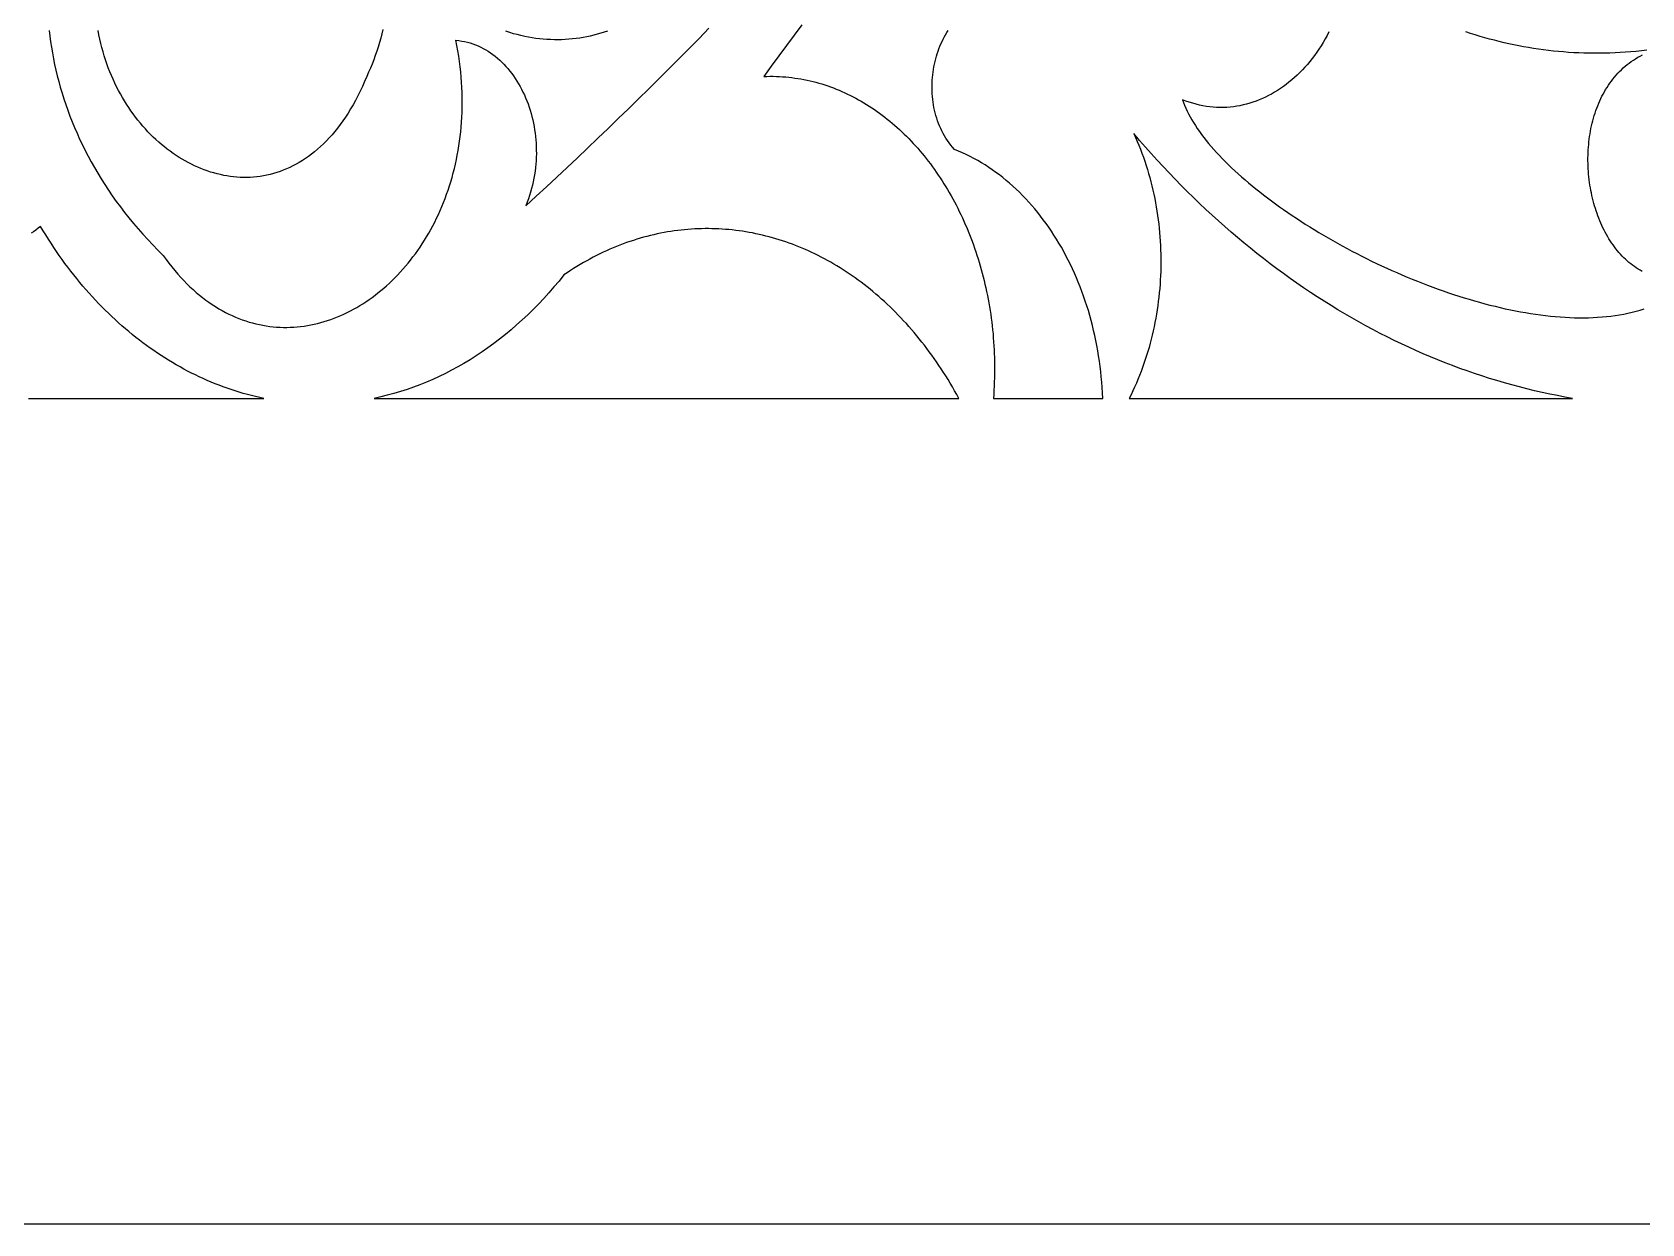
# Model space of a CAD drawing. Extents: x -4950 to -2150, y -1354 to 1346.
# Drawn here: x -3401.8 to -3060.5, y -1354.4 to -1101.7 of the extents above; entities that cross this region are included whole.
import ezdxf

# ---------------------------------------------------------------- set-up
doc = ezdxf.new("R2010")
doc.units = 0
doc.layers.add('LAYER_1', color=18, linetype='CONTINUOUS')

msp = doc.modelspace()

# ---------------------------------------------------------------- linework, layer by layer
at = {"layer": 'LAYER_1'}
for points in [[(-4949.84, -1354.38), (-2149.84, -1354.38), (-2149.84, 1345.62), (-4949.84, 1345.62)], [(-3075.18, -1179.38), (-3076.81, -1179.09), (-3078.42, -1178.79), (-3080.04, -1178.46), (-3081.65, -1178.11), (-3083.26, -1177.75), (-3084.86, -1177.36), (-3086.46, -1176.95), (-3088.06, -1176.53), (-3089.65, -1176.08), (-3091.24, -1175.62), (-3092.82, -1175.14), (-3094.4, -1174.63), (-3095.98, -1174.11), (-3097.55, -1173.57), (-3099.11, -1173.01), (-3100.67, -1172.43), (-3102.23, -1171.83), (-3103.78, -1171.21), (-3105.33, -1170.57), (-3106.87, -1169.92), (-3108.41, -1169.24), (-3109.94, -1168.55), (-3111.47, -1167.84), (-3112.99, -1167.11), (-3114.5, -1166.36), (-3116.01, -1165.59), (-3117.52, -1164.8), (-3119.01, -1164), (-3120.51, -1163.18), (-3121.99, -1162.33), (-3123.47, -1161.47), (-3124.95, -1160.6), (-3126.41, -1159.7), (-3127.87, -1158.79), (-3129.33, -1157.85), (-3130.78, -1156.9), (-3132.22, -1155.94), (-3133.65, -1154.95), (-3135.08, -1153.95), (-3136.5, -1152.92), (-3137.91, -1151.88), (-3139.32, -1150.83), (-3140.71, -1149.75), (-3142.11, -1148.66), (-3143.49, -1147.55), (-3144.86, -1146.43), (-3146.23, -1145.28), (-3147.59, -1144.12), (-3148.94, -1142.94), (-3150.29, -1141.75), (-3151.62, -1140.53), (-3152.95, -1139.31), (-3154.27, -1138.06), (-3155.58, -1136.8), (-3156.89, -1135.51), (-3158.18, -1134.22), (-3159.46, -1132.9), (-3160.74, -1131.57), (-3162.01, -1130.23), (-3163.27, -1128.86), (-3164.52, -1127.48), (-3165.75, -1126.09), (-3166.99, -1124.67), (-3168.21, -1123.24), (-3167.84, -1124.06), (-3167.48, -1124.89), (-3167.14, -1125.72), (-3166.81, -1126.56), (-3166.49, -1127.41), (-3166.18, -1128.26), (-3165.89, -1129.11), (-3165.61, -1129.97), (-3165.34, -1130.83), (-3165.08, -1131.7), (-3164.83, -1132.58), (-3164.6, -1133.45), (-3164.38, -1134.34), (-3164.17, -1135.22), (-3163.97, -1136.11), (-3163.79, -1137), (-3163.62, -1137.9), (-3163.46, -1138.79), (-3163.31, -1139.69), (-3163.17, -1140.6), (-3163.05, -1141.5), (-3162.94, -1142.41), (-3162.84, -1143.31), (-3162.75, -1144.22), (-3162.68, -1145.14), (-3162.62, -1146.05), (-3162.57, -1146.96), (-3162.53, -1147.87), (-3162.5, -1148.79), (-3162.49, -1149.7), (-3162.49, -1150.62), (-3162.5, -1151.53), (-3162.52, -1152.44), (-3162.55, -1153.36), (-3162.6, -1154.27), (-3162.66, -1155.18), (-3162.73, -1156.09), (-3162.81, -1157), (-3162.91, -1157.9), (-3163.02, -1158.81), (-3163.13, -1159.71), (-3163.27, -1160.61), (-3163.41, -1161.51), (-3163.56, -1162.4), (-3163.73, -1163.29), (-3163.91, -1164.18), (-3164.1, -1165.07), (-3164.31, -1165.95), (-3164.52, -1166.83), (-3164.75, -1167.7), (-3164.99, -1168.57), (-3165.24, -1169.43), (-3165.5, -1170.29), (-3165.78, -1171.15), (-3166.06, -1172), (-3166.36, -1172.84), (-3166.67, -1173.68), (-3167, -1174.52), (-3167.33, -1175.34), (-3167.68, -1176.16), (-3168.04, -1176.98), (-3168.41, -1177.79), (-3168.79, -1178.59), (-3169.19, -1179.38)], [(-3205.3, -1179.37), (-3205.75, -1178.56), (-3206.2, -1177.76), (-3206.66, -1176.96), (-3207.13, -1176.18), (-3207.6, -1175.4), (-3208.08, -1174.63), (-3208.56, -1173.87), (-3209.05, -1173.12), (-3209.54, -1172.38), (-3210.04, -1171.64), (-3210.54, -1170.92), (-3211.05, -1170.2), (-3211.57, -1169.49), (-3212.09, -1168.79), (-3212.62, -1168.11), (-3213.15, -1167.43), (-3213.69, -1166.75), (-3214.23, -1166.09), (-3214.77, -1165.44), (-3215.32, -1164.79), (-3215.88, -1164.16), (-3216.44, -1163.53), (-3217.01, -1162.92), (-3217.58, -1162.31), (-3218.15, -1161.71), (-3218.73, -1161.12), (-3219.31, -1160.54), (-3219.9, -1159.97), (-3220.49, -1159.41), (-3221.09, -1158.85), (-3221.69, -1158.31), (-3222.3, -1157.78), (-3222.9, -1157.25), (-3223.52, -1156.74), (-3224.13, -1156.23), (-3224.75, -1155.74), (-3225.38, -1155.25), (-3226.01, -1154.77), (-3226.64, -1154.3), (-3227.27, -1153.85), (-3227.91, -1153.4), (-3228.55, -1152.96), (-3229.2, -1152.53), (-3229.84, -1152.11), (-3230.5, -1151.7), (-3231.15, -1151.3), (-3231.81, -1150.9), (-3232.47, -1150.52), (-3233.13, -1150.15), (-3233.8, -1149.79), (-3234.47, -1149.43), (-3235.14, -1149.09), (-3235.81, -1148.76), (-3236.49, -1148.44), (-3237.17, -1148.12), (-3237.85, -1147.82), (-3238.54, -1147.52), (-3239.22, -1147.24), (-3239.91, -1146.97), (-3240.6, -1146.7), (-3241.3, -1146.45), (-3241.99, -1146.2), (-3242.69, -1145.97), (-3243.39, -1145.75), (-3244.09, -1145.53), (-3244.79, -1145.33), (-3245.5, -1145.13), (-3246.2, -1144.95), (-3246.91, -1144.77), (-3247.62, -1144.61), (-3248.33, -1144.46), (-3249.04, -1144.31), (-3249.76, -1144.18), (-3250.47, -1144.06), (-3251.19, -1143.95), (-3251.91, -1143.84), (-3252.62, -1143.75), (-3253.34, -1143.67), (-3254.06, -1143.6), (-3254.78, -1143.54), (-3255.5, -1143.49), (-3256.23, -1143.44), (-3256.95, -1143.41), (-3257.67, -1143.4), (-3258.4, -1143.39), (-3259.12, -1143.39), (-3259.85, -1143.4), (-3260.57, -1143.42), (-3261.3, -1143.46), (-3262.02, -1143.5), (-3262.75, -1143.55), (-3263.47, -1143.62), (-3264.2, -1143.69), (-3264.92, -1143.78), (-3265.65, -1143.88), (-3266.37, -1143.98), (-3267.1, -1144.1), (-3267.82, -1144.23), (-3268.54, -1144.37), (-3269.27, -1144.52), (-3269.99, -1144.68), (-3270.71, -1144.85), (-3271.43, -1145.04), (-3272.15, -1145.23), (-3272.87, -1145.44), (-3273.59, -1145.65), (-3274.31, -1145.88), (-3275.03, -1146.11), (-3275.74, -1146.36), (-3276.46, -1146.62), (-3277.17, -1146.89), (-3277.88, -1147.17), (-3278.59, -1147.47), (-3279.3, -1147.77), (-3280.01, -1148.09), (-3280.71, -1148.41), (-3281.42, -1148.75), (-3282.12, -1149.1), (-3282.82, -1149.46), (-3283.52, -1149.83), (-3284.21, -1150.21), (-3284.91, -1150.6), (-3285.6, -1151.01), (-3286.29, -1151.42), (-3286.98, -1151.85), (-3287.67, -1152.29), (-3288.35, -1152.74), (-3289.03, -1153.2), (-3290.08, -1154.5), (-3291.15, -1155.76), (-3292.23, -1157), (-3293.33, -1158.21), (-3294.44, -1159.39), (-3295.58, -1160.54), (-3296.72, -1161.66), (-3297.88, -1162.75), (-3299.06, -1163.81), (-3300.25, -1164.84), (-3301.45, -1165.84), (-3302.67, -1166.81), (-3303.9, -1167.74), (-3305.14, -1168.65), (-3306.4, -1169.52), (-3307.67, -1170.37), (-3308.94, -1171.18), (-3310.24, -1171.96), (-3311.54, -1172.7), (-3312.85, -1173.42), (-3314.17, -1174.1), (-3315.5, -1174.75), (-3316.85, -1175.36), (-3318.2, -1175.95), (-3319.56, -1176.5), (-3320.93, -1177.01), (-3322.3, -1177.49), (-3323.69, -1177.94), (-3325.08, -1178.35), (-3326.48, -1178.73), (-3327.88, -1179.08), (-3329.29, -1179.38)]]:
    msp.add_lwpolyline(points, close=True, dxfattribs=at)
for points in [[(-3398.18, -1101.36), (-3398.04, -1102.55), (-3397.88, -1103.75), (-3397.69, -1104.94), (-3397.49, -1106.14), (-3397.27, -1107.35), (-3397.02, -1108.56), (-3396.75, -1109.77), (-3396.46, -1110.98), (-3396.15, -1112.2), (-3395.81, -1113.41), (-3395.45, -1114.63), (-3395.07, -1115.85), (-3394.66, -1117.07), (-3394.23, -1118.29), (-3393.78, -1119.51), (-3393.3, -1120.73), (-3392.8, -1121.95), (-3392.27, -1123.17), (-3391.72, -1124.39), (-3391.14, -1125.6), (-3390.54, -1126.82), (-3389.91, -1128.03), (-3389.26, -1129.24), (-3388.58, -1130.45), (-3387.87, -1131.65), (-3387.14, -1132.85), (-3386.38, -1134.05), (-3385.59, -1135.24), (-3384.78, -1136.43), (-3383.94, -1137.61), (-3383.07, -1138.79), (-3382.18, -1139.96), (-3381.26, -1141.12), (-3380.3, -1142.28), (-3379.32, -1143.44), (-3378.32, -1144.58), (-3377.28, -1145.72), (-3376.21, -1146.85), (-3375.12, -1147.98), (-3373.99, -1149.09), (-3373.39, -1149.93), (-3372.78, -1150.74), (-3372.16, -1151.52), (-3371.54, -1152.28), (-3370.91, -1153.01), (-3370.27, -1153.72), (-3369.63, -1154.4), (-3368.98, -1155.06), (-3368.33, -1155.7), (-3367.66, -1156.31), (-3367, -1156.9), (-3366.33, -1157.46), (-3365.65, -1158), (-3364.97, -1158.52), (-3364.29, -1159.01), (-3363.6, -1159.48), (-3362.9, -1159.93), (-3362.2, -1160.36), (-3361.5, -1160.76), (-3360.8, -1161.14), (-3360.09, -1161.5), (-3359.38, -1161.83), (-3358.66, -1162.15), (-3357.95, -1162.44), (-3357.23, -1162.71), (-3356.51, -1162.96), (-3355.79, -1163.19), (-3355.06, -1163.39), (-3354.34, -1163.58), (-3353.61, -1163.74), (-3352.88, -1163.88), (-3352.15, -1164.01), (-3351.42, -1164.11), (-3350.69, -1164.19), (-3349.96, -1164.25), (-3349.23, -1164.29), (-3348.5, -1164.32), (-3347.77, -1164.32), (-3347.05, -1164.3), (-3346.32, -1164.27), (-3345.59, -1164.21), (-3344.87, -1164.13), (-3344.14, -1164.04), (-3343.42, -1163.93), (-3342.7, -1163.8), (-3341.99, -1163.65), (-3341.27, -1163.48), (-3340.56, -1163.29), (-3339.85, -1163.09), (-3339.15, -1162.87), (-3338.44, -1162.63), (-3337.75, -1162.37), (-3337.05, -1162.1), (-3336.36, -1161.81), (-3335.67, -1161.5), (-3334.99, -1161.17), (-3334.31, -1160.83), (-3333.64, -1160.47), (-3332.97, -1160.1), (-3332.31, -1159.71), (-3331.66, -1159.3), (-3331.01, -1158.88), (-3330.36, -1158.44), (-3329.72, -1157.98), (-3329.09, -1157.51), (-3328.47, -1157.03), (-3327.85, -1156.53), (-3327.24, -1156.01), (-3326.63, -1155.48), (-3326.04, -1154.94), (-3325.45, -1154.38), (-3324.87, -1153.8), (-3324.3, -1153.22), (-3323.73, -1152.61), (-3323.18, -1152), (-3322.63, -1151.37), (-3322.09, -1150.72), (-3321.57, -1150.07), (-3321.05, -1149.39), (-3320.54, -1148.71), (-3320.04, -1148.01), (-3319.55, -1147.3), (-3319.08, -1146.58), (-3318.61, -1145.85), (-3318.15, -1145.1), (-3317.71, -1144.34), (-3317.27, -1143.57), (-3316.85, -1142.79), (-3316.44, -1141.99), (-3316.04, -1141.18), (-3315.65, -1140.37), (-3315.28, -1139.54), (-3314.92, -1138.7), (-3314.57, -1137.84), (-3314.23, -1136.98), (-3313.91, -1136.11), (-3313.6, -1135.23), (-3313.31, -1134.33), (-3313.03, -1133.43), (-3312.76, -1132.51), (-3312.51, -1131.59), (-3312.27, -1130.65), (-3312.05, -1129.71), (-3311.84, -1128.76), (-3311.65, -1127.8), (-3311.47, -1126.82), (-3311.31, -1125.84), (-3311.16, -1124.86), (-3311.03, -1123.86), (-3310.92, -1122.85), (-3310.82, -1121.84), (-3310.74, -1120.81), (-3310.68, -1119.78), (-3310.63, -1118.74), (-3310.6, -1117.7), (-3310.59, -1116.64), (-3310.6, -1115.58), (-3310.63, -1114.51), (-3310.67, -1113.44), (-3310.73, -1112.35), (-3310.82, -1111.27), (-3310.92, -1110.17), (-3311.04, -1109.07), (-3311.17, -1107.96), (-3311.33, -1106.84), (-3311.51, -1105.72), (-3311.71, -1104.59), (-3311.93, -1103.46), (-3311.31, -1103.52), (-3310.7, -1103.61), (-3310.1, -1103.72), (-3309.5, -1103.86), (-3308.92, -1104.02), (-3308.34, -1104.21), (-3307.78, -1104.42), (-3307.22, -1104.65), (-3306.67, -1104.9), (-3306.13, -1105.17), (-3305.6, -1105.47), (-3305.09, -1105.78), (-3304.58, -1106.12), (-3304.08, -1106.47), (-3303.59, -1106.85), (-3303.12, -1107.24), (-3302.65, -1107.65), (-3302.2, -1108.08), (-3301.76, -1108.53), (-3301.33, -1108.99), (-3300.91, -1109.47), (-3300.5, -1109.97), (-3300.11, -1110.48), (-3299.73, -1111), (-3299.36, -1111.54), (-3299, -1112.09), (-3298.66, -1112.66), (-3298.33, -1113.24), (-3298.02, -1113.83), (-3297.72, -1114.43), (-3297.43, -1115.05), (-3297.16, -1115.67), (-3296.9, -1116.31), (-3296.65, -1116.96), (-3296.42, -1117.61), (-3296.21, -1118.28), (-3296.01, -1118.95), (-3295.83, -1119.63), (-3295.66, -1120.32), (-3295.51, -1121.01), (-3295.37, -1121.71), (-3295.25, -1122.42), (-3295.15, -1123.14), (-3295.06, -1123.85), (-3294.99, -1124.58), (-3294.94, -1125.3), (-3294.9, -1126.03), (-3294.89, -1126.77), (-3294.88, -1127.5), (-3294.9, -1128.24), (-3294.94, -1128.98), (-3294.99, -1129.72), (-3295.06, -1130.46), (-3295.16, -1131.21), (-3295.27, -1131.95), (-3295.4, -1132.69), (-3295.54, -1133.43), (-3295.71, -1134.17), (-3295.9, -1134.9), (-3296.11, -1135.63), (-3296.34, -1136.36), (-3296.58, -1137.09), (-3296.85, -1137.81), (-3297.14, -1138.53), (-3294.94, -1136.51), (-3292.74, -1134.49), (-3290.55, -1132.46), (-3288.37, -1130.41), (-3286.18, -1128.36), (-3284.01, -1126.3), (-3281.84, -1124.23), (-3279.67, -1122.16), (-3277.51, -1120.07), (-3275.35, -1117.97), (-3273.2, -1115.87), (-3271.05, -1113.76), (-3268.91, -1111.63), (-3266.78, -1109.5), (-3264.65, -1107.36), (-3262.52, -1105.21), (-3260.4, -1103.06), (-3258.29, -1100.89)], [(-3327.41, -1101.14), (-3327.64, -1102.08), (-3327.88, -1103.02), (-3328.14, -1103.95), (-3328.42, -1104.88), (-3328.72, -1105.79), (-3329.03, -1106.7), (-3329.36, -1107.6), (-3329.7, -1108.49), (-3330.07, -1109.37), (-3330.44, -1110.24), (-3330.84, -1111.1), (-3331.29, -1112.18), (-3331.76, -1113.23), (-3332.23, -1114.24), (-3332.72, -1115.23), (-3333.22, -1116.19), (-3333.74, -1117.11), (-3334.26, -1118.01), (-3334.79, -1118.88), (-3335.33, -1119.72), (-3335.89, -1120.53), (-3336.45, -1121.31), (-3337.02, -1122.06), (-3337.6, -1122.79), (-3338.19, -1123.48), (-3338.79, -1124.15), (-3339.39, -1124.8), (-3340.01, -1125.41), (-3340.63, -1126), (-3341.25, -1126.56), (-3341.89, -1127.09), (-3342.53, -1127.6), (-3343.18, -1128.08), (-3343.83, -1128.54), (-3344.49, -1128.97), (-3345.15, -1129.37), (-3345.82, -1129.75), (-3346.49, -1130.1), (-3347.17, -1130.43), (-3347.85, -1130.74), (-3348.54, -1131.01), (-3349.23, -1131.27), (-3349.92, -1131.5), (-3350.62, -1131.71), (-3351.31, -1131.89), (-3352.01, -1132.05), (-3352.71, -1132.19), (-3353.42, -1132.3), (-3354.12, -1132.39), (-3354.83, -1132.46), (-3355.53, -1132.51), (-3356.24, -1132.53), (-3356.95, -1132.53), (-3357.65, -1132.51), (-3358.36, -1132.47), (-3359.07, -1132.41), (-3359.77, -1132.32), (-3360.47, -1132.22), (-3361.17, -1132.09), (-3361.87, -1131.94), (-3362.57, -1131.78), (-3363.26, -1131.59), (-3363.95, -1131.38), (-3364.64, -1131.16), (-3365.32, -1130.91), (-3366, -1130.65), (-3366.68, -1130.36), (-3367.35, -1130.06), (-3368.02, -1129.74), (-3368.68, -1129.4), (-3369.33, -1129.04), (-3369.98, -1128.67), (-3370.63, -1128.27), (-3371.26, -1127.86), (-3371.9, -1127.44), (-3372.52, -1126.99), (-3373.14, -1126.53), (-3373.75, -1126.05), (-3374.35, -1125.56), (-3374.94, -1125.04), (-3375.53, -1124.52), (-3376.1, -1123.97), (-3376.67, -1123.41), (-3377.23, -1122.84), (-3377.77, -1122.25), (-3378.31, -1121.65), (-3378.84, -1121.03), (-3379.36, -1120.39), (-3379.86, -1119.75), (-3380.36, -1119.08), (-3380.84, -1118.41), (-3381.31, -1117.72), (-3381.77, -1117.02), (-3382.22, -1116.3), (-3382.65, -1115.57), (-3383.07, -1114.83), (-3383.48, -1114.07), (-3383.87, -1113.31), (-3384.25, -1112.53), (-3384.62, -1111.73), (-3384.97, -1110.93), (-3385.31, -1110.12), (-3385.63, -1109.29), (-3385.93, -1108.45), (-3386.22, -1107.61), (-3386.5, -1106.75), (-3386.75, -1105.88), (-3386.99, -1105), (-3387.22, -1104.11), (-3387.42, -1103.21), (-3387.61, -1102.3), (-3387.78, -1101.38)], [(-3279.78, -1101.49), (-3280.5, -1101.74), (-3281.23, -1101.97), (-3281.96, -1102.18), (-3282.7, -1102.37), (-3283.44, -1102.55), (-3284.19, -1102.71), (-3284.94, -1102.85), (-3285.7, -1102.97), (-3286.45, -1103.08), (-3287.21, -1103.17), (-3287.98, -1103.24), (-3288.75, -1103.3), (-3289.52, -1103.33), (-3290.29, -1103.35), (-3291.07, -1103.34), (-3291.85, -1103.32), (-3292.63, -1103.28), (-3293.41, -1103.22), (-3294.2, -1103.15), (-3294.99, -1103.05), (-3295.78, -1102.93), (-3296.57, -1102.79), (-3297.36, -1102.64), (-3298.15, -1102.46), (-3298.95, -1102.26), (-3299.74, -1102.05), (-3300.54, -1101.81), (-3301.34, -1101.55)], [(-3238.59, -1100.21), (-3240.23, -1102.37), (-3241.86, -1104.54), (-3243.47, -1106.72), (-3245.08, -1108.91), (-3246.67, -1111.12), (-3246, -1111.1), (-3245.33, -1111.09), (-3244.67, -1111.09), (-3244, -1111.11), (-3243.34, -1111.14), (-3242.68, -1111.17), (-3242.02, -1111.23), (-3241.37, -1111.29), (-3240.72, -1111.36), (-3240.07, -1111.45), (-3239.42, -1111.54), (-3238.78, -1111.65), (-3238.14, -1111.77), (-3237.5, -1111.9), (-3236.86, -1112.04), (-3236.23, -1112.2), (-3235.6, -1112.36), (-3234.98, -1112.53), (-3234.35, -1112.72), (-3233.73, -1112.91), (-3233.12, -1113.12), (-3232.5, -1113.34), (-3231.89, -1113.56), (-3231.29, -1113.8), (-3230.69, -1114.05), (-3230.09, -1114.3), (-3229.49, -1114.57), (-3228.9, -1114.85), (-3228.31, -1115.14), (-3227.73, -1115.43), (-3227.14, -1115.74), (-3226.57, -1116.06), (-3225.99, -1116.39), (-3225.43, -1116.72), (-3224.86, -1117.07), (-3224.3, -1117.42), (-3223.74, -1117.79), (-3223.19, -1118.16), (-3222.64, -1118.54), (-3222.1, -1118.93), (-3221.56, -1119.33), (-3221.03, -1119.74), (-3220.5, -1120.16), (-3219.97, -1120.59), (-3219.45, -1121.02), (-3218.93, -1121.47), (-3218.42, -1121.92), (-3217.91, -1122.38), (-3217.41, -1122.85), (-3216.91, -1123.33), (-3216.42, -1123.81), (-3215.93, -1124.31), (-3215.45, -1124.81), (-3214.98, -1125.32), (-3214.5, -1125.84), (-3214.04, -1126.36), (-3213.58, -1126.89), (-3213.12, -1127.44), (-3212.67, -1127.98), (-3212.23, -1128.54), (-3211.79, -1129.1), (-3211.35, -1129.67), (-3210.93, -1130.25), (-3210.5, -1130.83), (-3210.09, -1131.43), (-3209.68, -1132.02), (-3209.27, -1132.63), (-3208.87, -1133.24), (-3208.48, -1133.86), (-3208.09, -1134.49), (-3207.71, -1135.12), (-3207.34, -1135.76), (-3206.97, -1136.4), (-3206.61, -1137.05), (-3206.25, -1137.71), (-3205.9, -1138.37), (-3205.56, -1139.04), (-3205.22, -1139.72), (-3204.89, -1140.4), (-3204.57, -1141.09), (-3204.25, -1141.78), (-3203.94, -1142.48), (-3203.64, -1143.18), (-3203.35, -1143.89), (-3203.06, -1144.61), (-3202.77, -1145.33), (-3202.5, -1146.06), (-3202.23, -1146.79), (-3201.97, -1147.52), (-3201.72, -1148.27), (-3201.47, -1149.01), (-3201.23, -1149.76), (-3201, -1150.52), (-3200.78, -1151.28), (-3200.56, -1152.05), (-3200.35, -1152.82), (-3200.15, -1153.59), (-3199.95, -1154.37), (-3199.77, -1155.15), (-3199.59, -1155.94), (-3199.42, -1156.73), (-3199.26, -1157.53), (-3199.1, -1158.33), (-3198.95, -1159.13), (-3198.82, -1159.94), (-3198.68, -1160.75), (-3198.56, -1161.56), (-3198.45, -1162.38), (-3198.34, -1163.2), (-3198.24, -1164.03), (-3198.16, -1164.86), (-3198.07, -1165.69), (-3198, -1166.52), (-3197.94, -1167.36), (-3197.88, -1168.2), (-3197.84, -1169.05), (-3197.8, -1169.89), (-3197.77, -1170.74), (-3197.75, -1171.6), (-3197.74, -1172.45), (-3197.74, -1173.31), (-3197.74, -1174.17), (-3197.76, -1175.03), (-3197.79, -1175.9), (-3197.82, -1176.76), (-3197.86, -1177.63), (-3197.92, -1178.5), (-3197.98, -1179.38), (-3174.81, -1179.38), (-3174.86, -1178.23), (-3174.92, -1177.09), (-3175.01, -1175.96), (-3175.11, -1174.83), (-3175.22, -1173.71), (-3175.35, -1172.59), (-3175.5, -1171.48), (-3175.67, -1170.37), (-3175.85, -1169.28), (-3176.04, -1168.19), (-3176.26, -1167.1), (-3176.48, -1166.03), (-3176.73, -1164.96), (-3176.99, -1163.9), (-3177.26, -1162.85), (-3177.55, -1161.81), (-3177.85, -1160.77), (-3178.17, -1159.75), (-3178.5, -1158.73), (-3178.85, -1157.72), (-3179.21, -1156.73), (-3179.59, -1155.74), (-3179.98, -1154.76), (-3180.38, -1153.8), (-3180.8, -1152.84), (-3181.23, -1151.9), (-3181.67, -1150.96), (-3182.13, -1150.04), (-3182.6, -1149.13), (-3183.08, -1148.23), (-3183.58, -1147.35), (-3184.09, -1146.47), (-3184.61, -1145.61), (-3185.15, -1144.77), (-3185.69, -1143.93), (-3186.25, -1143.11), (-3186.82, -1142.3), (-3187.4, -1141.51), (-3188, -1140.73), (-3188.6, -1139.97), (-3189.22, -1139.22), (-3189.85, -1138.48), (-3190.49, -1137.76), (-3191.14, -1137.06), (-3191.8, -1136.37), (-3192.47, -1135.69), (-3193.16, -1135.04), (-3193.85, -1134.4), (-3194.55, -1133.77), (-3195.27, -1133.17), (-3195.99, -1132.58), (-3196.72, -1132), (-3197.47, -1131.45), (-3198.22, -1130.91), (-3198.98, -1130.39), (-3199.75, -1129.89), (-3200.53, -1129.41), (-3201.32, -1128.95), (-3202.12, -1128.51), (-3202.93, -1128.08), (-3203.74, -1127.68), (-3204.56, -1127.29), (-3205.4, -1126.93), (-3206.24, -1126.58), (-3206.63, -1126.13), (-3207.01, -1125.67), (-3207.37, -1125.2), (-3207.71, -1124.71), (-3208.04, -1124.22), (-3208.34, -1123.72), (-3208.63, -1123.2), (-3208.9, -1122.68), (-3209.16, -1122.16), (-3209.4, -1121.62), (-3209.62, -1121.08), (-3209.82, -1120.53), (-3210.01, -1119.98), (-3210.18, -1119.42), (-3210.33, -1118.86), (-3210.47, -1118.29), (-3210.59, -1117.72), (-3210.69, -1117.14), (-3210.78, -1116.56), (-3210.86, -1115.99), (-3210.92, -1115.4), (-3210.96, -1114.82), (-3210.99, -1114.24), (-3211, -1113.66), (-3211, -1113.07), (-3210.99, -1112.49), (-3210.96, -1111.91), (-3210.91, -1111.33), (-3210.86, -1110.76), (-3210.78, -1110.19), (-3210.7, -1109.62), (-3210.6, -1109.05), (-3210.48, -1108.49), (-3210.36, -1107.93), (-3210.22, -1107.38), (-3210.06, -1106.84), (-3209.9, -1106.3), (-3209.72, -1105.77), (-3209.53, -1105.25), (-3209.33, -1104.73), (-3209.11, -1104.22), (-3208.88, -1103.73), (-3208.64, -1103.24), (-3208.39, -1102.76), (-3208.13, -1102.29), (-3207.85, -1101.83), (-3207.57, -1101.39)], [(-3126.85, -1101.67), (-3127.25, -1102.43), (-3127.66, -1103.17), (-3128.09, -1103.91), (-3128.52, -1104.62), (-3128.98, -1105.32), (-3129.44, -1106), (-3129.92, -1106.67), (-3130.41, -1107.32), (-3130.91, -1107.95), (-3131.42, -1108.56), (-3131.95, -1109.16), (-3132.48, -1109.74), (-3133.03, -1110.3), (-3133.59, -1110.84), (-3134.15, -1111.36), (-3134.73, -1111.87), (-3135.32, -1112.35), (-3135.91, -1112.82), (-3136.51, -1113.26), (-3137.13, -1113.69), (-3137.75, -1114.1), (-3138.37, -1114.48), (-3139.01, -1114.85), (-3139.65, -1115.19), (-3140.3, -1115.52), (-3140.96, -1115.82), (-3141.62, -1116.1), (-3142.29, -1116.36), (-3142.96, -1116.59), (-3143.64, -1116.81), (-3144.33, -1117), (-3145.02, -1117.17), (-3145.71, -1117.32), (-3146.41, -1117.44), (-3147.11, -1117.54), (-3147.82, -1117.61), (-3148.52, -1117.67), (-3149.24, -1117.69), (-3149.95, -1117.7), (-3150.67, -1117.68), (-3151.39, -1117.63), (-3152.11, -1117.56), (-3152.83, -1117.46), (-3153.55, -1117.34), (-3154.27, -1117.19), (-3155, -1117.01), (-3155.72, -1116.81), (-3156.45, -1116.59), (-3157.17, -1116.33), (-3157.89, -1116.05), (-3157.69, -1116.64), (-3157.45, -1117.24), (-3157.2, -1117.84), (-3156.92, -1118.45), (-3156.62, -1119.06), (-3156.29, -1119.67), (-3155.94, -1120.29), (-3155.57, -1120.91), (-3155.17, -1121.53), (-3154.76, -1122.16), (-3154.32, -1122.79), (-3153.86, -1123.42), (-3153.38, -1124.06), (-3152.88, -1124.69), (-3152.35, -1125.33), (-3151.81, -1125.97), (-3151.25, -1126.61), (-3150.67, -1127.25), (-3150.07, -1127.89), (-3149.45, -1128.54), (-3148.82, -1129.18), (-3148.16, -1129.83), (-3147.49, -1130.47), (-3146.8, -1131.11), (-3146.1, -1131.76), (-3145.37, -1132.4), (-3144.64, -1133.04), (-3143.88, -1133.68), (-3143.11, -1134.32), (-3142.33, -1134.96), (-3141.53, -1135.6), (-3140.72, -1136.23), (-3139.89, -1136.86), (-3139.05, -1137.49), (-3138.19, -1138.12), (-3137.33, -1138.74), (-3136.45, -1139.36), (-3135.55, -1139.98), (-3134.65, -1140.59), (-3133.73, -1141.2), (-3132.81, -1141.81), (-3131.87, -1142.41), (-3130.92, -1143.01), (-3129.96, -1143.6), (-3128.99, -1144.19), (-3128.02, -1144.77), (-3127.03, -1145.34), (-3126.03, -1145.91), (-3125.03, -1146.48), (-3124.02, -1147.04), (-3123, -1147.59), (-3121.97, -1148.14), (-3120.94, -1148.68), (-3119.9, -1149.21), (-3118.85, -1149.73), (-3117.8, -1150.25), (-3116.74, -1150.76), (-3115.67, -1151.26), (-3114.6, -1151.76), (-3113.53, -1152.24), (-3112.45, -1152.72), (-3111.37, -1153.19), (-3110.28, -1153.65), (-3109.2, -1154.1), (-3108.1, -1154.54), (-3107.01, -1154.97), (-3105.92, -1155.39), (-3104.82, -1155.8), (-3103.72, -1156.2), (-3102.62, -1156.59), (-3101.52, -1156.97), (-3100.42, -1157.33), (-3099.31, -1157.69), (-3098.21, -1158.04), (-3097.11, -1158.37), (-3096.01, -1158.69), (-3094.92, -1159), (-3093.82, -1159.3), (-3092.73, -1159.58), (-3091.63, -1159.85), (-3090.54, -1160.11), (-3089.46, -1160.36), (-3088.38, -1160.59), (-3087.3, -1160.81), (-3086.22, -1161.01), (-3085.15, -1161.2), (-3084.09, -1161.37), (-3083.03, -1161.53), (-3081.97, -1161.68), (-3080.92, -1161.81), (-3079.88, -1161.93), (-3078.85, -1162.03), (-3077.82, -1162.11), (-3076.8, -1162.18), (-3075.78, -1162.23), (-3074.78, -1162.27), (-3073.78, -1162.28), (-3072.79, -1162.29), (-3071.81, -1162.27), (-3070.84, -1162.24), (-3069.88, -1162.19), (-3068.93, -1162.12), (-3067.99, -1162.03), (-3067.06, -1161.93), (-3066.14, -1161.81), (-3065.23, -1161.66), (-3064.34, -1161.5), (-3063.46, -1161.32), (-3062.58, -1161.12), (-3061.73, -1160.91), (-3060.88, -1160.67), (-3060.05, -1160.41)], [(-3059.43, -1105.56), (-3060.57, -1105.69), (-3061.7, -1105.81), (-3062.82, -1105.91), (-3063.95, -1105.99), (-3065.07, -1106.06), (-3066.18, -1106.12), (-3067.29, -1106.16), (-3068.4, -1106.19), (-3069.5, -1106.21), (-3070.6, -1106.21), (-3071.69, -1106.2), (-3072.78, -1106.17), (-3073.87, -1106.13), (-3074.95, -1106.08), (-3076.03, -1106.01), (-3077.1, -1105.93), (-3078.18, -1105.84), (-3079.24, -1105.73), (-3080.31, -1105.61), (-3081.37, -1105.48), (-3082.42, -1105.33), (-3083.48, -1105.17), (-3084.53, -1105), (-3085.57, -1104.82), (-3086.61, -1104.63), (-3087.65, -1104.42), (-3088.69, -1104.2), (-3089.72, -1103.96), (-3090.75, -1103.72), (-3091.77, -1103.46), (-3092.79, -1103.19), (-3093.81, -1102.91), (-3094.82, -1102.62), (-3095.83, -1102.32), (-3096.84, -1102), (-3097.85, -1101.68)], [(-3060.45, -1152.44), (-3060.87, -1152.21), (-3061.28, -1151.97), (-3061.69, -1151.71), (-3062.09, -1151.44), (-3062.48, -1151.15), (-3062.87, -1150.86), (-3063.25, -1150.55), (-3063.62, -1150.23), (-3063.98, -1149.89), (-3064.34, -1149.55), (-3064.69, -1149.19), (-3065.03, -1148.83), (-3065.36, -1148.45), (-3065.69, -1148.06), (-3066.01, -1147.67), (-3066.32, -1147.26), (-3066.62, -1146.84), (-3066.91, -1146.42), (-3067.2, -1145.98), (-3067.48, -1145.54), (-3067.75, -1145.09), (-3068.01, -1144.63), (-3068.27, -1144.16), (-3068.51, -1143.68), (-3068.75, -1143.2), (-3068.98, -1142.71), (-3069.21, -1142.22), (-3069.42, -1141.71), (-3069.62, -1141.2), (-3069.82, -1140.69), (-3070.01, -1140.17), (-3070.19, -1139.64), (-3070.36, -1139.11), (-3070.52, -1138.57), (-3070.68, -1138.03), (-3070.82, -1137.49), (-3070.96, -1136.94), (-3071.09, -1136.39), (-3071.21, -1135.83), (-3071.32, -1135.27), (-3071.42, -1134.71), (-3071.51, -1134.14), (-3071.59, -1133.57), (-3071.67, -1133.01), (-3071.73, -1132.43), (-3071.79, -1131.86), (-3071.83, -1131.29), (-3071.87, -1130.71), (-3071.9, -1130.14), (-3071.92, -1129.56), (-3071.93, -1128.98), (-3071.93, -1128.41), (-3071.92, -1127.83), (-3071.9, -1127.26), (-3071.87, -1126.68), (-3071.83, -1126.11), (-3071.78, -1125.54), (-3071.73, -1124.97), (-3071.66, -1124.4), (-3071.58, -1123.84), (-3071.49, -1123.27), (-3071.39, -1122.71), (-3071.29, -1122.16), (-3071.17, -1121.6), (-3071.04, -1121.05), (-3070.91, -1120.51), (-3070.76, -1119.97), (-3070.6, -1119.43), (-3070.43, -1118.9), (-3070.25, -1118.37), (-3070.06, -1117.85), (-3069.87, -1117.33), (-3069.66, -1116.82), (-3069.44, -1116.32), (-3069.2, -1115.82), (-3068.96, -1115.33), (-3068.71, -1114.85), (-3068.45, -1114.37), (-3068.18, -1113.9), (-3067.89, -1113.44), (-3067.6, -1112.99), (-3067.29, -1112.54), (-3066.97, -1112.11), (-3066.65, -1111.68), (-3066.31, -1111.26), (-3065.96, -1110.85), (-3065.6, -1110.45), (-3065.23, -1110.06), (-3064.84, -1109.69), (-3064.45, -1109.32), (-3064.04, -1108.96), (-3063.62, -1108.62), (-3063.2, -1108.28), (-3062.76, -1107.96), (-3062.3, -1107.65), (-3061.84, -1107.35), (-3061.37, -1107.06), (-3060.88, -1106.79), (-3060.38, -1106.53)], [(-3402.58, -1179.38), (-3352.66, -1179.38), (-3353.53, -1179.2), (-3354.41, -1179), (-3355.28, -1178.78), (-3356.15, -1178.55), (-3357.02, -1178.31), (-3357.88, -1178.06), (-3358.74, -1177.79), (-3359.6, -1177.51), (-3360.45, -1177.22), (-3361.3, -1176.91), (-3362.15, -1176.59), (-3363, -1176.26), (-3363.84, -1175.91), (-3364.67, -1175.56), (-3365.51, -1175.19), (-3366.34, -1174.8), (-3367.17, -1174.41), (-3367.99, -1174), (-3368.81, -1173.58), (-3369.62, -1173.15), (-3370.43, -1172.7), (-3371.24, -1172.25), (-3372.04, -1171.78), (-3372.84, -1171.3), (-3373.63, -1170.8), (-3374.42, -1170.3), (-3375.2, -1169.78), (-3375.98, -1169.25), (-3376.75, -1168.71), (-3377.52, -1168.16), (-3378.28, -1167.6), (-3379.04, -1167.02), (-3379.79, -1166.44), (-3380.54, -1165.84), (-3381.28, -1165.23), (-3382.02, -1164.61), (-3382.75, -1163.98), (-3383.47, -1163.34), (-3384.19, -1162.68), (-3384.91, -1162.02), (-3385.61, -1161.34), (-3386.31, -1160.66), (-3387.01, -1159.96), (-3387.7, -1159.25), (-3388.38, -1158.53), (-3389.05, -1157.8), (-3389.72, -1157.06), (-3390.39, -1156.31), (-3391.04, -1155.55), (-3391.69, -1154.78), (-3392.33, -1153.99), (-3392.97, -1153.2), (-3393.59, -1152.4), (-3394.21, -1151.59), (-3394.83, -1150.76), (-3395.43, -1149.93), (-3396.03, -1149.09), (-3396.62, -1148.24), (-3397.2, -1147.37), (-3397.78, -1146.5), (-3398.34, -1145.62), (-3398.9, -1144.73), (-3399.45, -1143.83), (-3399.99, -1142.92), (-3400.49, -1143.32), (-3400.99, -1143.7), (-3401.5, -1144.05), (-3402.02, -1144.38)]]:
    msp.add_lwpolyline(points, dxfattribs=at)

doc.saveas('drawing.dxf')
